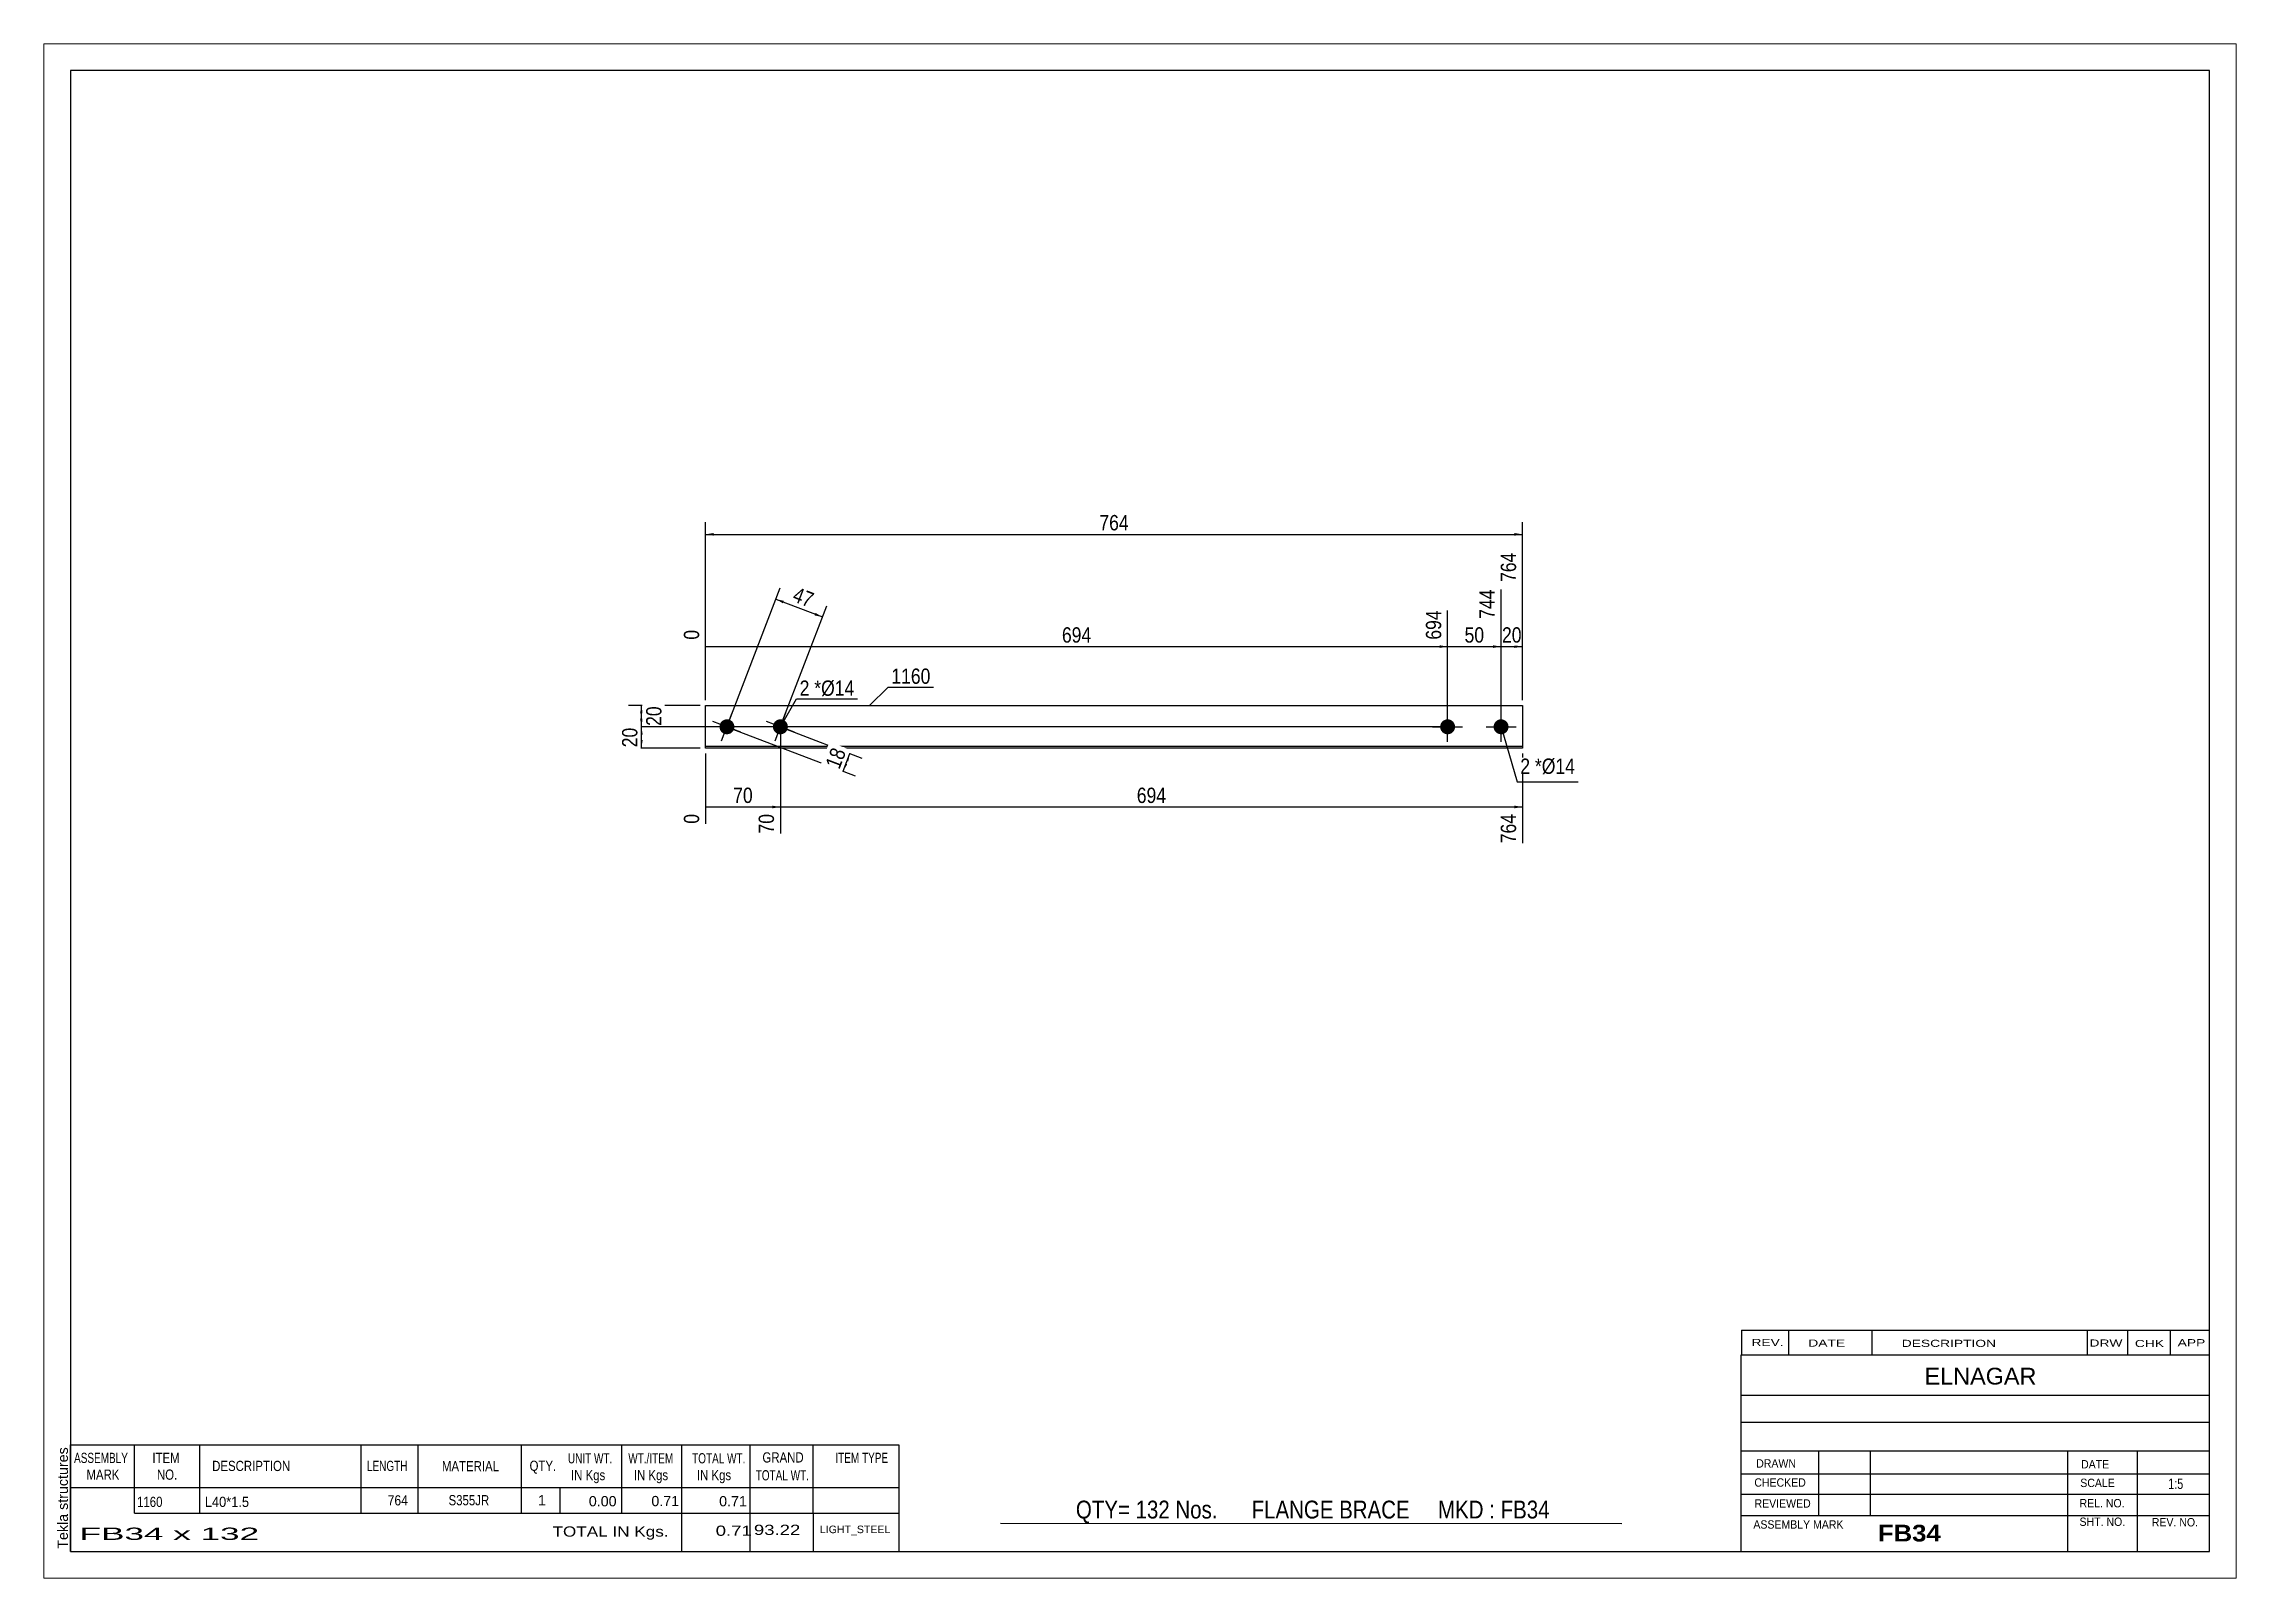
# Paper-space layout 'Layout1' of a CAD drawing. Header units: millimetres. Extents: x 0 to 410, y 0 to 287.
# The model-space entities are those that its viewports show. They can reach past a viewport. Long polylines and large blocks are cut down to what shows.
import ezdxf

# ---------------------------------------------------------------- set-up
doc = ezdxf.new("R2010")
doc.units = ezdxf.units.MM
doc.layers.add('Viewport layer', color=7, linetype='Continuous', plot=False)
doc.styles.add('Arial', font='ARIAL.TTF', dxfattribs={"height": 0.2})
doc.styles.add('Arial Bold', font='ARIALBD.TTF', dxfattribs={"height": 0.2})
doc.styles.add('Arial Narrow', font='ARIALN.TTF', dxfattribs={"height": 0.2})

# ---------------------------------------------------------------- blocks, each defined once
blk = doc.blocks.new('Unknown-627391400-1559')
at = {"color": 5, "linetype": 'Continuous'}
for p, q in [((405, 282), (5, 282)), ((5, 282), (5, 5)), ((405, 5), (405, 282)), ((5, 5), (405, 5))]:
    blk.add_line(p, q, dxfattribs=at)
at = {"color": 174, "linetype": 'Continuous', "style": 'Arial'}
blk.add_text('Tekla structures', height=1.9102, rotation=90, dxfattribs=at).set_placement((4.5, 5.5))
blk = doc.blocks.new('Part-627391400-1227 - 1212')
at = {"color": 2, "linetype": 'Continuous'}
for p, q in [((123.75, 155.25), (123.75, 163.25)), ((123.75, 163.25), (276.53, 163.25)), ((276.53, 163.25), (276.53, 155.25)), ((276.53, 155.55), (123.75, 155.55)), ((276.53, 155.25), (123.75, 155.25))]:
    blk.add_line(p, q, dxfattribs=at)
blk = doc.blocks.new('Bolt-627391400-1228 - 1212')
at = {"linetype": 'Continuous'}
blk.add_hatch(color=3, dxfattribs=at).paths.add_polyline_path([(136.44, 159.75, -1), (139.06, 158.75, -1)])
at = {"color": 3, "linetype": 'Continuous'}
for p, q in [((140.36, 158.25), (135.14, 160.25)), ((136.75, 156.64), (138.75, 161.86))]:
    blk.add_line(p, q, dxfattribs=at)
blk = doc.blocks.new('Bolt-627391400-1229 - 1212')
at = {"linetype": 'Continuous'}
blk.add_hatch(color=3, dxfattribs=at).paths.add_polyline_path([(126.44, 159.75, -1), (129.06, 158.75, -1)])
at = {"color": 3, "linetype": 'Continuous'}
for p, q in [((130.36, 158.25), (125.14, 160.25)), ((126.75, 156.64), (128.75, 161.86))]:
    blk.add_line(p, q, dxfattribs=at)
blk = doc.blocks.new('Bolt-627391400-1230 - 1212')
at = {"linetype": 'Continuous'}
for points in [[(262.53, 160.65, -1), (262.53, 157.85, -1)], [(272.53, 160.65, -1), (272.53, 157.85, -1)]]:
    blk.add_hatch(color=3, dxfattribs=at).paths.add_polyline_path(points)
at = {"color": 3, "linetype": 'Continuous'}
for p, q in [((262.53, 156.45), (262.53, 162.05)), ((272.53, 156.45), (272.53, 162.05)), ((259.73, 159.25), (265.33, 159.25)), ((269.73, 159.25), (275.33, 159.25))]:
    blk.add_line(p, q, dxfattribs=at)
blk = doc.blocks.new('StraightDimension-627391400-1235 - 1212')
at = {"linetype": 'Continuous'}
blk.add_hatch(color=7, dxfattribs=at).paths.add_polyline_path([(275.03, 174.5), (276.53, 174.25), (275.03, 174)])
at = {"color": 7, "linetype": 'Continuous'}
for p, q in [((276.53, 164.25), (276.53, 191.83)), ((272.53, 160.25), (272.53, 184.93)), ((272.53, 174.25), (276.53, 174.25))]:
    blk.add_line(p, q, dxfattribs=at)
at = {"color": 0, "linetype": 'Continuous'}
blk.add_wipeout([(275.93, 192.43), (271.73, 192.43), (271.73, 185.75), (275.93, 185.75)], dxfattribs=at)
at = {"color": 0}
blk.add_wipeout([(276.96, 174.4), (276.96, 178.6), (272.1, 178.6), (272.1, 174.4)], dxfattribs=at)
at = {"color": 3, "linetype": 'Continuous', "style": 'Arial Narrow'}
blk.add_text('764', height=2.863, rotation=90.0002, dxfattribs=at).set_placement((275.33, 186.35))
at = {"color": 3, "style": 'Arial Narrow'}
blk.add_text('20', height=2.863, dxfattribs=at).set_placement((272.7, 175))
blk = doc.blocks.new('StraightDimension-627391400-1236 - 1212')
at = {"linetype": 'Continuous'}
blk.add_hatch(color=7, dxfattribs=at).paths.add_polyline_path([(271.03, 174.5), (272.53, 174.25), (271.03, 174)])
at = {"color": 7, "linetype": 'Continuous'}
for p, q in [((272.53, 160.25), (272.53, 184.93)), ((262.53, 160.25), (262.53, 181.03)), ((262.53, 174.25), (272.53, 174.25))]:
    blk.add_line(p, q, dxfattribs=at)
at = {"color": 0}
blk.add_wipeout([(269.96, 174.4), (269.96, 178.6), (265.1, 178.6), (265.1, 174.4)], dxfattribs=at)
at = {"color": 0, "linetype": 'Continuous'}
blk.add_wipeout([(271.93, 185.53), (267.73, 185.53), (267.73, 178.85), (271.93, 178.85)], dxfattribs=at)
at = {"color": 3, "linetype": 'Continuous', "style": 'Arial Narrow'}
blk.add_text('744', height=2.863, rotation=90.0002, dxfattribs=at).set_placement((271.33, 179.45))
at = {"color": 3, "style": 'Arial Narrow'}
blk.add_text('50', height=2.863, dxfattribs=at).set_placement((265.7, 175))
blk = doc.blocks.new('StraightDimension-627391400-1237 - 1212')
at = {"linetype": 'Continuous'}
blk.add_hatch(color=7, dxfattribs=at).paths.add_polyline_path([(261.03, 174.5), (262.53, 174.25), (261.03, 174)])
at = {"color": 7, "linetype": 'Continuous'}
for p, q in [((262.53, 160.25), (262.53, 181.03)), ((123.75, 164.25), (123.75, 177.38)), ((123.75, 174.25), (262.53, 174.25))]:
    blk.add_line(p, q, dxfattribs=at)
at = {"color": 0, "linetype": 'Continuous'}
for points in [[(261.93, 181.63), (257.73, 181.63), (257.73, 174.95), (261.93, 174.95)], [(123.15, 177.98), (118.95, 177.98), (118.95, 174.95), (123.15, 174.95)]]:
    blk.add_wipeout(points, dxfattribs=at)
at = {"color": 0}
blk.add_wipeout([(196.48, 174.4), (196.48, 178.6), (189.8, 178.6), (189.8, 174.4)], dxfattribs=at)
at = {"color": 3, "linetype": 'Continuous', "style": 'Arial Narrow'}
for s, height, p in [('694', 2.863, (261.33, 175.55)), ('0', 2.86, (122.55, 175.55))]:
    blk.add_text(s, height=height, rotation=90.0002, dxfattribs=at).set_placement(p)
at = {"color": 3, "style": 'Arial Narrow'}
blk.add_text('694', height=2.863, dxfattribs=at).set_placement((190.4, 175))
blk = doc.blocks.new('StraightDimension-627391400-1250 - 1212')
at = {"linetype": 'Continuous'}
blk.add_hatch(color=7, dxfattribs=at).paths.add_polyline_path([(275.03, 144.5), (276.53, 144.25), (275.03, 144)])
at = {"color": 7, "linetype": 'Continuous'}
for p, q in [((137.75, 158.25), (137.75, 139.29)), ((276.53, 154.25), (276.53, 137.47)), ((137.75, 144.25), (276.53, 144.25))]:
    blk.add_line(p, q, dxfattribs=at)
at = {"color": 0}
blk.add_wipeout([(210.48, 144.4), (210.48, 148.6), (203.8, 148.6), (203.8, 144.4)], dxfattribs=at)
at = {"color": 0, "linetype": 'Continuous'}
blk.add_wipeout([(275.93, 143.55), (271.73, 143.55), (271.73, 136.87), (275.93, 136.87)], dxfattribs=at)
at = {"color": 3, "style": 'Arial Narrow'}
blk.add_text('694', height=2.863, dxfattribs=at).set_placement((204.4, 145))
at = {"color": 3, "linetype": 'Continuous', "style": 'Arial Narrow'}
blk.add_text('764', height=2.863, rotation=90.0002, dxfattribs=at).set_placement((275.33, 137.47))
blk = doc.blocks.new('StraightDimension-627391400-1251 - 1212')
at = {"linetype": 'Continuous'}
blk.add_hatch(color=7, dxfattribs=at).paths.add_polyline_path([(136.25, 144.5), (137.75, 144.25), (136.25, 144)])
at = {"color": 7, "linetype": 'Continuous'}
for p, q in [((137.75, 158.25), (137.75, 139.29)), ((123.75, 154.25), (123.75, 141.12)), ((123.75, 144.25), (137.75, 144.25))]:
    blk.add_line(p, q, dxfattribs=at)
at = {"color": 0}
blk.add_wipeout([(133.18, 144.4), (133.18, 148.6), (128.32, 148.6), (128.32, 144.4)], dxfattribs=at)
at = {"color": 0, "linetype": 'Continuous'}
blk.add_wipeout([(123.15, 143.55), (118.95, 143.55), (118.95, 140.52), (123.15, 140.52)], dxfattribs=at)
at = {"color": 3, "linetype": 'Continuous', "style": 'Arial Narrow'}
blk.add_text('0', height=2.86, rotation=90.0002, dxfattribs=at).set_placement((122.55, 141.12))
at = {"color": 0, "linetype": 'Continuous'}
blk.add_wipeout([(137.15, 143.55), (132.95, 143.55), (132.95, 138.69), (137.15, 138.69)], dxfattribs=at)
at = {"color": 3, "style": 'Arial Narrow'}
blk.add_text('70', height=2.863, dxfattribs=at).set_placement((128.92, 145))
at = {"color": 3, "linetype": 'Continuous', "style": 'Arial Narrow'}
blk.add_text('70', height=2.863, rotation=90.0002, dxfattribs=at).set_placement((136.55, 139.29))
blk = doc.blocks.new('StraightDimension-627391400-1258 - 1212')
at = {"linetype": 'Continuous'}
for points in [[(125.25, 195), (123.75, 195.25), (125.25, 195.5)], [(275.03, 195.5), (276.53, 195.25), (275.03, 195)]]:
    blk.add_hatch(color=7, dxfattribs=at).paths.add_polyline_path(points)
at = {"color": 7, "linetype": 'Continuous'}
for p, q in [((123.75, 164.25), (123.75, 197.5)), ((276.53, 164.25), (276.53, 197.5)), ((123.75, 195.25), (276.53, 195.25))]:
    blk.add_line(p, q, dxfattribs=at)
at = {"color": 0}
blk.add_wipeout([(203.48, 195.4), (203.48, 199.6), (196.8, 199.6), (196.8, 195.4)], dxfattribs=at)
at = {"color": 3, "style": 'Arial Narrow'}
blk.add_text('764', height=2.863, dxfattribs=at).set_placement((197.4, 196))
blk = doc.blocks.new('StraightDimension-627391400-1262 - 1212')
at = {"linetype": 'Continuous'}
for points in [[(111.5, 161.75), (111.75, 163.25), (112, 161.75)], [(112, 160.75), (111.75, 159.25), (111.5, 160.75)]]:
    blk.add_hatch(color=7, dxfattribs=at).paths.add_polyline_path(points)
at = {"color": 7, "linetype": 'Continuous'}
for p, q in [((122.75, 163.25), (109.35, 163.25)), ((111.75, 159.25), (111.75, 163.25)), ((261.53, 159.25), (109.35, 159.25))]:
    blk.add_line(p, q, dxfattribs=at)
at = {"color": 0}
blk.add_wipeout([(116.1, 163.68), (111.9, 163.68), (111.9, 158.82), (116.1, 158.82)], dxfattribs=at)
at = {"color": 3, "style": 'Arial Narrow'}
blk.add_text('20', height=2.863, rotation=90.0002, dxfattribs=at).set_placement((115.5, 159.42))
blk = doc.blocks.new('StraightDimension-627391400-1263 - 1212')
at = {"linetype": 'Continuous'}
for points in [[(111.5, 157.75), (111.75, 159.25), (112, 157.75)], [(112, 156.75), (111.75, 155.25), (111.5, 156.75)]]:
    blk.add_hatch(color=7, dxfattribs=at).paths.add_polyline_path(points)
at = {"color": 7, "linetype": 'Continuous'}
for p, q in [((261.53, 159.25), (109.5, 159.25)), ((111.75, 155.25), (111.75, 159.25)), ((122.75, 155.25), (109.5, 155.25))]:
    blk.add_line(p, q, dxfattribs=at)
at = {"color": 0}
blk.add_wipeout([(111.6, 159.68), (107.4, 159.68), (107.4, 154.82), (111.6, 154.82)], dxfattribs=at)
at = {"color": 3, "style": 'Arial Narrow'}
blk.add_text('20', height=2.863, rotation=90.0002, dxfattribs=at).set_placement((111, 155.42))
blk = doc.blocks.new('StraightDimension-627391400-1272 - 1212')
at = {"linetype": 'Continuous'}
for points in [[(150.25, 152.24), (149.47, 150.93), (149.78, 152.42)], [(149.98, 152.96), (150.75, 154.27), (150.45, 152.78)]]:
    blk.add_hatch(color=7, dxfattribs=at).paths.add_polyline_path(points)
at = {"color": 7, "linetype": 'Continuous'}
for p, q in [((128.68, 158.89), (151.72, 150.07)), ((138.68, 158.89), (153, 153.41)), ((149.47, 150.93), (150.75, 154.27))]:
    blk.add_line(p, q, dxfattribs=at)
at = {"color": 0}
blk.add_wipeout([(150.84, 154.92), (146.92, 156.42), (145.18, 151.89), (149.11, 150.38)], dxfattribs=at)
at = {"color": 3, "style": 'Arial Narrow'}
blk.add_text('18', height=2.863, rotation=69.0357, dxfattribs=at).set_placement((148.76, 151.16))
blk = doc.blocks.new('StraightDimension-627391400-1278 - 1212')
at = {"linetype": 'Continuous'}
for points in [[(138.21, 182.36), (136.9, 183.13), (138.39, 182.82)], [(144.31, 180.56), (145.62, 179.79), (144.13, 180.09)]]:
    blk.add_hatch(color=7, dxfattribs=at).paths.add_polyline_path(points)
at = {"color": 7, "linetype": 'Continuous'}
for p, q in [((128.11, 160.18), (137.7, 185.23)), ((136.9, 183.13), (145.62, 179.79)), ((138.11, 160.18), (146.42, 181.89))]:
    blk.add_line(p, q, dxfattribs=at)
at = {"color": 0}
blk.add_wipeout([(143.58, 180.73), (145.08, 184.65), (140.55, 186.39), (139.04, 182.46)], dxfattribs=at)
at = {"color": 3, "style": 'Arial Narrow'}
blk.add_text('47', height=2.863, rotation=-20.9645, dxfattribs=at).set_placement((139.82, 182.81))
blk = doc.blocks.new('CBS_REVISION-627391400-1575')
at = {"color": 7, "linetype": 'Continuous'}
for p, q in [((317.49, 46.38), (404.99, 46.38)), ((317.49, 46.38), (317.49, 41.75)), ((326.29, 46.38), (326.29, 41.75)), ((341.88, 46.38), (341.88, 41.81)), ((382.14, 46.38), (382.14, 41.75)), ((389.68, 46.38), (389.68, 41.75)), ((397.63, 46.38), (397.63, 41.75)), ((317.49, 41.75), (404.99, 41.75))]:
    blk.add_line(p, q, dxfattribs=at)
at = {"color": 7, "style": 'Arial Narrow', "width": 1.7}
for s, height, p in [('REV.', 1.326, (319.35, 43.43)), ('DATE', 1.326, (329.98, 43.31)), ('DESCRIPTION', 1.3257, (347.46, 43.26)), ('DRW', 1.326, (382.57, 43.32)), ('CHK', 1.326, (391.06, 43.23)), ('APP', 1.326, (399.06, 43.38))]:
    blk.add_text(s, height=height, dxfattribs=at).set_placement(p)
blk = doc.blocks.new('CBS_BOM-627391400-1572')
at = {"color": 7, "linetype": 'Continuous'}
for p, q in [((4.97, 16.97), (4.97, 24.97)), ((4.97, 24.97), (159.89, 24.97)), ((16.97, 16.97), (16.97, 24.97)), ((29.16, 16.97), (29.16, 24.97)), ((59.32, 16.97), (59.32, 24.97)), ((70, 16.97), (70, 24.97)), ((89.32, 16.97), (89.32, 24.97)), ((108.12, 16.97), (108.12, 24.97)), ((119.33, 16.97), (119.33, 24.97)), ((132.12, 16.97), (132.12, 24.97)), ((143.87, 16.97), (143.87, 24.97)), ((159.89, 24.96), (159.89, 16.98)), ((4.97, 16.97), (159.89, 16.97)), ((4.97, 12.17), (4.97, 16.97)), ((16.97, 12.17), (16.97, 16.97)), ((29.16, 12.17), (29.16, 16.97)), ((59.32, 12.17), (59.32, 16.97)), ((70, 12.17), (70, 16.97)), ((89.32, 12.17), (89.32, 16.97)), ((96.58, 12.17), (96.58, 16.97)), ((108.12, 12.17), (108.12, 16.97)), ((119.33, 12.17), (119.33, 16.97)), ((132.12, 12.17), (132.12, 16.97)), ((143.89, 12.17), (143.89, 16.97)), ((159.89, 16.97), (159.89, 12.17)), ((4.97, 4.97), (4.97, 12.15)), ((16.97, 12.17), (159.89, 12.17)), ((119.33, 4.97), (119.33, 12.15)), ((132.12, 4.97), (132.12, 12.15)), ((143.93, 4.97), (143.93, 12.15)), ((159.89, 12.17), (159.89, 4.97)), ((4.97, 4.97), (159.89, 4.97))]:
    blk.add_line(p, q, dxfattribs=at)
at = {"color": 3, "linetype": 'Continuous', "style": 'Arial'}
for s, height, width, p in [('ASSEMBLY', 1.91, 0.7, (5.65, 21.54)), ('ITEM', 1.91, 0.8, (20.3, 21.54)), ('DESCRIPTION', 1.9102, 0.8, (31.48, 20.04)), ('LENGTH', 1.91, 0.7, (60.43, 20.04)), ('MATERIAL', 1.91, 0.8, (74.45, 19.99)), ('QTY.', 1.91, 0.8, (90.84, 20.07)), ('UNIT WT.', 1.91, 0.7, (98.01, 21.47)), ('WT./ITEM', 1.91, 0.7, (109.3, 21.47)), ('TOTAL WT.', 1.91, 0.7, (121.24, 21.47)), ('GRAND', 1.91, 0.8, (134.39, 21.63)), ('ITEM TYPE', 1.91, 0.7, (148.03, 21.55)), ('MARK', 1.91, 0.8, (7.97, 18.41)), ('NO.', 1.91, 0.8, (21.15, 18.41)), ('IN Kgs', 1.91, 0.8, (98.59, 18.33)), ('IN Kgs', 1.91, 0.8, (110.34, 18.33)), ('IN Kgs', 1.91, 0.8, (122.13, 18.33)), ('TOTAL WT.', 1.91, 0.7, (133.13, 18.29))]:
    blk.add_text(s, height=height, dxfattribs=dict(at, width=width)).set_placement(p)
at = {"color": 7, "linetype": 'Continuous', "style": 'Arial'}
for s, width, p in [('1160', 0.8, (17.43, 13.32)), ('L40*1.5', 0.9, (30.1, 13.32)), ('764', 0.85, (64.3, 13.6)), ('S355JR', 0.8, (75.69, 13.63))]:
    blk.add_text(s, height=1.91, dxfattribs=dict(at, width=width)).set_placement(p)
for s, p in [('1', (92.41, 13.63)), ('0.00', (101.92, 13.44)), ('0.71', (113.62, 13.47)), ('0.71', (126.29, 13.44))]:
    blk.add_text(s, height=1.91, dxfattribs=at).set_placement(p)
at = {"color": 6, "linetype": 'Continuous', "style": 'Arial'}
for s, height, width, p in [('FB34 x 132', 2.292, 2.05, (6.69, 7.16)), ('TOTAL IN Kgs.', 1.9102, 1.2, (95.13, 7.77)), ('0.71', 1.91, 1.3, (125.65, 7.92)), ('93.22', 1.91, 1.3, (132.79, 8.08))]:
    blk.add_text(s, height=height, dxfattribs=dict(at, width=width)).set_placement(p)
blk.add_text('LIGHT_STEEL', height=1.4135, dxfattribs=at).set_placement((145.14, 8.42))
blk = doc.blocks.new('CBS_CALLOFF-627391400-1573')
at = {"color": 7, "linetype": 'Continuous'}
blk.add_line((178.88, 10.27), (295.11, 10.25), dxfattribs=at)
at = {"color": 3, "linetype": 'Continuous', "style": 'Arial Narrow'}
blk.add_text('QTY= 132 Nos.      FLANGE BRACE     MKD : FB34', height=3.3405, dxfattribs=at).set_placement((193.01, 11.16))
blk = doc.blocks.new('CBS_NAME_BLOG-627391400-1574')
at = {"color": 7, "linetype": 'Continuous'}
for p, q in [((317.41, 41.75), (404.93, 41.75)), ((317.41, 5.04), (317.41, 41.75)), ((317.41, 34.21), (404.93, 34.21)), ((317.48, 29.16), (405, 29.16)), ((317.41, 23.79), (404.93, 23.79)), ((331.93, 11.68), (331.93, 23.78)), ((341.62, 11.71), (341.62, 23.78)), ((378.53, 5.04), (378.53, 23.77)), ((391.58, 5.04), (391.58, 23.78)), ((317.42, 19.49), (405, 19.51)), ((317.41, 15.74), (404.93, 15.74)), ((317.41, 11.7), (404.93, 11.7)), ((317.41, 5), (405, 5))]:
    blk.add_line(p, q, dxfattribs=at)
at = {"color": 3, "linetype": 'Continuous', "style": 'Arial'}
blk.add_text('ELNAGAR', height=3.133, dxfattribs=at).set_placement((351.73, 36.22))
at = {"color": 3, "linetype": 'Continuous'}
for s, height, style, width, p in [('DRAWN', 1.566, 'Arial', 0.9, (320.24, 20.68)), ('DATE', 1.566, 'Arial', 0.9, (381, 20.52)), ('CHECKED', 1.566, 'Arial', 0.9, (319.89, 17.11)), ('SCALE', 1.566, 'Arial', 0.9, (380.85, 17.04)), ('1:5', 1.957, 'Arial Narrow', 0.9, (397.3, 16.68)), ('REVIEWED', 1.566, 'Arial', 0.9, (319.93, 13.19)), ('REL. NO.', 1.566, 'Arial', 0.9, (380.71, 13.24)), ('ASSEMBLY MARK', 1.5663, 'Arial', 0.9, (319.71, 9.26)), ('FB34', 3.131, 'Arial Bold', 1.1, (342.99, 6.86)), ('SHT. NO.', 1.566, 'Arial', 0.9, (380.71, 9.77)), ('REV. NO.', 1.566, 'Arial', 0.9, (394.23, 9.68))]:
    blk.add_text(s, height=height, dxfattribs=dict(at, style=style, width=width)).set_placement(p)
blk = doc.blocks.new('Mark-627391400-1283 - 1212')
at = {"color": 0}
blk.add_wipeout([(165.81, 167.29), (165.81, 170.29), (158.5, 170.29), (158.5, 167.29)], dxfattribs=at)
blk.add_wipeout([(165.81, 167.29), (165.81, 170.29), (158.5, 170.29), (158.5, 167.29)], dxfattribs=at)
at = {"color": 7, "linetype": 'Continuous'}
for p, q in [((154.37, 163.15), (157.9, 166.69)), ((157.9, 166.69), (166.41, 166.69))]:
    blk.add_line(p, q, dxfattribs=at)
at = {"color": 3, "style": 'Arial Narrow'}
blk.add_text('1160', height=2.863, dxfattribs=at).set_placement((158.5, 167.29))
blk = doc.blocks.new('Mark-627391400-1291 - 1212')
at = {"color": 0}
blk.add_wipeout([(277.96, 150.45), (277.96, 153.45), (276.13, 153.45), (276.13, 150.45)], dxfattribs=at)
blk.add_wipeout([(277.96, 150.45), (277.96, 153.45), (276.13, 153.45), (276.13, 150.45)], dxfattribs=at)
at = {"color": 7, "linetype": 'Continuous'}
blk.add_line((272.53, 159.25), (275.53, 148.95), dxfattribs=at)
at = {"color": 0}
blk.add_wipeout([(280.14, 150.45), (280.14, 153.45), (278.86, 153.45), (278.86, 150.45)], dxfattribs=at)
blk.add_wipeout([(280.14, 150.45), (280.14, 153.45), (278.86, 153.45), (278.86, 150.45)], dxfattribs=at)
at = {"color": 3, "style": 'Arial Narrow'}
blk.add_text('2', height=2.86, dxfattribs=at).set_placement((276.13, 150.45))
at = {"color": 0}
blk.add_wipeout([(286.35, 150.45), (286.35, 153.45), (280.14, 153.45), (280.14, 150.45)], dxfattribs=at)
blk.add_wipeout([(286.35, 150.45), (286.35, 153.45), (280.14, 153.45), (280.14, 150.45)], dxfattribs=at)
at = {"color": 7, "linetype": 'Continuous'}
blk.add_line((275.53, 148.95), (286.95, 148.95), dxfattribs=at)
at = {"color": 3, "style": 'Arial Narrow'}
for s, height, p in [('*', 2.86, (278.86, 150.45)), ('Ø14', 2.863, (280.14, 150.45))]:
    blk.add_text(s, height=height, dxfattribs=at).set_placement(p)
blk = doc.blocks.new('MarkSet-627391400-1288 - 1212')
at = {"color": 0}
blk.add_wipeout([(143.18, 165.05), (143.18, 168.05), (141.35, 168.05), (141.35, 165.05)], dxfattribs=at)
blk.add_wipeout([(143.18, 165.05), (143.18, 168.05), (141.35, 168.05), (141.35, 165.05)], dxfattribs=at)
at = {"color": 7, "linetype": 'Continuous'}
blk.add_line((137.75, 159.25), (140.75, 164.45), dxfattribs=at)
at = {"color": 0}
blk.add_wipeout([(145.36, 165.05), (145.36, 168.05), (144.08, 168.05), (144.08, 165.05)], dxfattribs=at)
blk.add_wipeout([(145.36, 165.05), (145.36, 168.05), (144.08, 168.05), (144.08, 165.05)], dxfattribs=at)
at = {"color": 3, "style": 'Arial Narrow'}
blk.add_text('2', height=2.86, dxfattribs=at).set_placement((141.35, 165.05))
at = {"color": 0}
blk.add_wipeout([(151.57, 165.05), (151.57, 168.05), (145.36, 168.05), (145.36, 165.05)], dxfattribs=at)
blk.add_wipeout([(151.57, 165.05), (151.57, 168.05), (145.36, 168.05), (145.36, 165.05)], dxfattribs=at)
at = {"color": 7, "linetype": 'Continuous'}
blk.add_line((140.75, 164.45), (152.17, 164.45), dxfattribs=at)
at = {"color": 3, "style": 'Arial Narrow'}
for s, height, p in [('*', 2.86, (144.08, 165.05)), ('Ø14', 2.863, (145.36, 165.05))]:
    blk.add_text(s, height=height, dxfattribs=at).set_placement(p)

msp = doc.modelspace()

# ---------------------------------------------------------------- block references
for name in ['Unknown-627391400-1559', 'Part-627391400-1227 - 1212', 'Bolt-627391400-1229 - 1212', 'Bolt-627391400-1228 - 1212', 'Bolt-627391400-1230 - 1212', 'CBS_REVISION-627391400-1575', 'CBS_NAME_BLOG-627391400-1574', 'CBS_BOM-627391400-1572', 'CBS_CALLOFF-627391400-1573']:
    msp.add_blockref(name, (0, 0))

# ---------------------------------------------------------------- next in the draw order: block references
msp.add_blockref('StraightDimension-627391400-1235 - 1212', (0, 0))

# ---------------------------------------------------------------- next in the draw order: block references
msp.add_blockref('StraightDimension-627391400-1236 - 1212', (0, 0))

# ---------------------------------------------------------------- next in the draw order: block references
msp.add_blockref('StraightDimension-627391400-1237 - 1212', (0, 0))

# ---------------------------------------------------------------- next in the draw order: block references
for name in ['StraightDimension-627391400-1258 - 1212', 'StraightDimension-627391400-1250 - 1212']:
    msp.add_blockref(name, (0, 0))

# ---------------------------------------------------------------- next in the draw order: block references
for name in ['StraightDimension-627391400-1251 - 1212', 'Mark-627391400-1291 - 1212']:
    msp.add_blockref(name, (0, 0))

# ---------------------------------------------------------------- next in the draw order: block references
msp.add_blockref('StraightDimension-627391400-1262 - 1212', (0, 0))

# ---------------------------------------------------------------- next in the draw order: block references
for name in ['Mark-627391400-1283 - 1212', 'StraightDimension-627391400-1263 - 1212']:
    msp.add_blockref(name, (0, 0))

# ---------------------------------------------------------------- next in the draw order: block references
msp.add_blockref('StraightDimension-627391400-1272 - 1212', (0, 0))

# ---------------------------------------------------------------- next in the draw order: block references
msp.add_blockref('StraightDimension-627391400-1278 - 1212', (0, 0))

# ---------------------------------------------------------------- next in the draw order: block references
msp.add_blockref('MarkSet-627391400-1288 - 1212', (0, 0))

psp = doc.layouts.get("Layout1")

# ---------------------------------------------------------------- viewports
at = {"layer": 'Viewport layer', "view_target_point": (205, 143.5)}
psp.add_viewport(center=(205, 143.5), size=(410, 287), view_center_point=(0, 0), view_height=287, dxfattribs=at)

doc.saveas('drawing.dxf')
